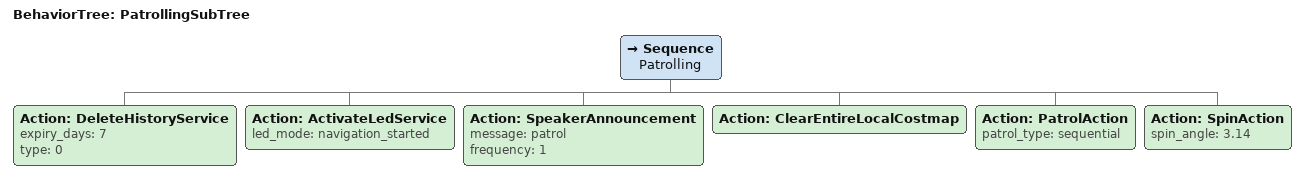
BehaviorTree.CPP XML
<?xml version="1.0"?>
<root main_tree_to_execute="PatrollingSubTree">
    <BehaviorTree ID="PatrollingSubTree">
        <Sequence name="Patrolling">
            <Action ID="DeleteHistoryService" expiry_days="7" type="0"/>
            <Action ID="ActivateLedService" led_mode="navigation_started" />
            <Action ID="SpeakerAnnouncement" message="patrol" frequency="1" />
            <Action ID="ClearEntireLocalCostmap"/>
            <Action ID="PatrolAction" patrol_type="sequential"/>
            <Action ID="SpinAction" spin_angle="3.14"/>
        </Sequence>
    </BehaviorTree>
</root>
